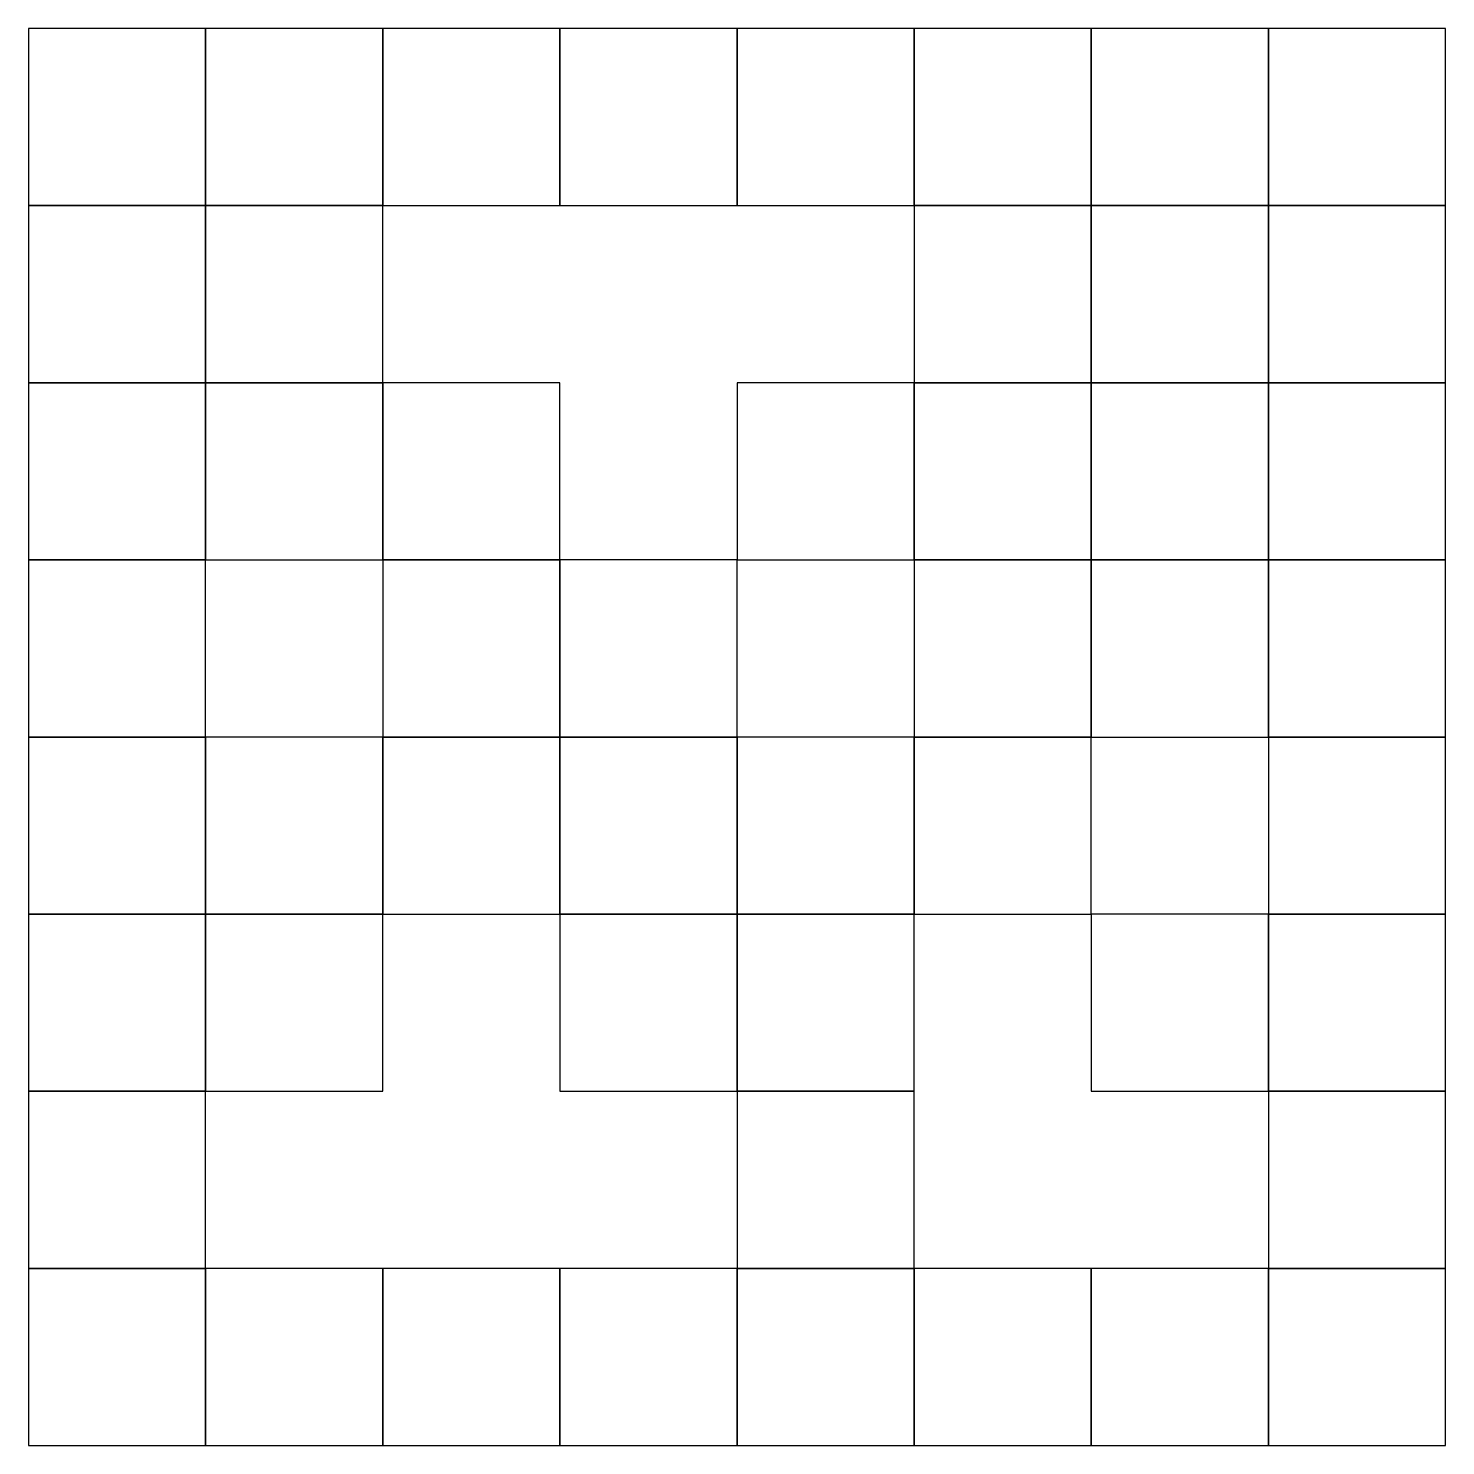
# Model space of a CAD drawing. Header units: metres. Extents: x 0 to 20, y 0 to 20.
import ezdxf

# ---------------------------------------------------------------- set-up
doc = ezdxf.new("R2010")
doc.units = ezdxf.units.M

msp = doc.modelspace()

# ---------------------------------------------------------------- linework, layer by layer
for points in [[(0, 17.5), (2.5, 17.5), (2.5, 20), (0, 20), (0, 17.5)], [(0, 0), (20, 0), (20, 20), (0, 20)], [(2.5, 17.5), (5, 17.5), (5, 20), (2.5, 20), (2.5, 17.5)], [(5, 17.5), (7.5, 17.5), (7.5, 20), (5, 20), (5, 17.5)], [(7.5, 17.5), (10, 17.5), (10, 20), (7.5, 20), (7.5, 17.5)], [(10, 17.5), (12.5, 17.5), (12.5, 20), (10, 20), (10, 17.5)], [(12.5, 17.5), (15, 17.5), (15, 20), (12.5, 20), (12.5, 17.5)], [(15, 17.5), (17.5, 17.5), (17.5, 20), (15, 20), (15, 17.5)], [(17.5, 17.5), (20, 17.5), (20, 20), (17.5, 20), (17.5, 17.5)], [(0, 15), (2.5, 15), (2.5, 17.5), (0, 17.5), (0, 15)], [(2.5, 15), (5, 15), (5, 17.5), (2.5, 17.5), (2.5, 15)], [(12.5, 15), (15, 15), (15, 17.5), (12.5, 17.5), (12.5, 15)], [(15, 15), (17.5, 15), (17.5, 17.5), (15, 17.5), (15, 15)], [(17.5, 15), (20, 15), (20, 17.5), (17.5, 17.5), (17.5, 15)], [(0, 12.5), (2.5, 12.5), (2.5, 15), (0, 15), (0, 12.5)], [(2.5, 12.5), (5, 12.5), (5, 15), (2.5, 15), (2.5, 12.5)], [(5, 12.5), (7.5, 12.5), (7.5, 15), (5, 15), (5, 12.5)], [(10, 12.5), (12.5, 12.5), (12.5, 15), (10, 15), (10, 12.5)], [(12.5, 12.5), (15, 12.5), (15, 15), (12.5, 15), (12.5, 12.5)], [(15, 12.5), (17.5, 12.5), (17.5, 15), (15, 15), (15, 12.5)], [(17.5, 12.5), (20, 12.5), (20, 15), (17.5, 15), (17.5, 12.5)], [(0, 10), (2.5, 10), (2.5, 12.5), (0, 12.5), (0, 10)], [(5, 10), (7.5, 10), (7.5, 12.5), (5, 12.5), (5, 10)], [(7.5, 10), (10, 10), (10, 12.5), (7.5, 12.5), (7.5, 10)], [(12.5, 10), (15, 10), (15, 12.5), (12.5, 12.5), (12.5, 10)], [(15, 10), (17.5, 10), (17.5, 12.5), (15, 12.5), (15, 10)], [(17.5, 10), (20, 10), (20, 12.5), (17.5, 12.5), (17.5, 10)], [(0, 7.5), (2.5, 7.5), (2.5, 10), (0, 10), (0, 7.5)], [(2.5, 7.5), (5, 7.5), (5, 10), (2.5, 10), (2.5, 7.5)], [(5, 7.5), (7.5, 7.5), (7.5, 10), (5, 10), (5, 7.5)], [(7.5, 7.5), (10, 7.5), (10, 10), (7.5, 10), (7.5, 7.5)], [(10, 7.5), (12.5, 7.5), (12.5, 10), (10, 10), (10, 7.5)], [(12.5, 7.5), (15, 7.5), (15, 10), (12.5, 10), (12.5, 7.5)], [(17.5, 7.5), (20, 7.5), (20, 10), (17.5, 10), (17.5, 7.5)], [(0, 5), (2.5, 5), (2.5, 7.5), (0, 7.5), (0, 5)], [(2.5, 5), (5, 5), (5, 7.5), (2.5, 7.5), (2.5, 5)], [(7.5, 5), (10, 5), (10, 7.5), (7.5, 7.5), (7.5, 5)], [(10, 5), (12.5, 5), (12.5, 7.5), (10, 7.5), (10, 5)], [(15, 5), (17.5, 5), (17.5, 7.5), (15, 7.5), (15, 5)], [(17.5, 5), (20, 5), (20, 7.5), (17.5, 7.5), (17.5, 5)], [(0, 2.5), (2.5, 2.5), (2.5, 5), (0, 5), (0, 2.5)], [(10, 2.5), (12.5, 2.5), (12.5, 5), (10, 5), (10, 2.5)], [(17.5, 2.5), (20, 2.5), (20, 5), (17.5, 5), (17.5, 2.5)], [(0, 0), (2.5, 0), (2.5, 2.5), (0, 2.5), (0, 0)], [(2.5, 0), (5, 0), (5, 2.5), (2.5, 2.5), (2.5, 0)], [(5, 0), (7.5, 0), (7.5, 2.5), (5, 2.5), (5, 0)], [(7.5, 0), (10, 0), (10, 2.5), (7.5, 2.5), (7.5, 0)], [(10, 0), (12.5, 0), (12.5, 2.5), (10, 2.5), (10, 0)], [(12.5, 0), (15, 0), (15, 2.5), (12.5, 2.5), (12.5, 0)], [(15, 0), (17.5, 0), (17.5, 2.5), (15, 2.5), (15, 0)], [(17.5, 0), (20, 0), (20, 2.5), (17.5, 2.5), (17.5, 0)]]:
    msp.add_lwpolyline(points, close=True)

doc.saveas('drawing.dxf')
